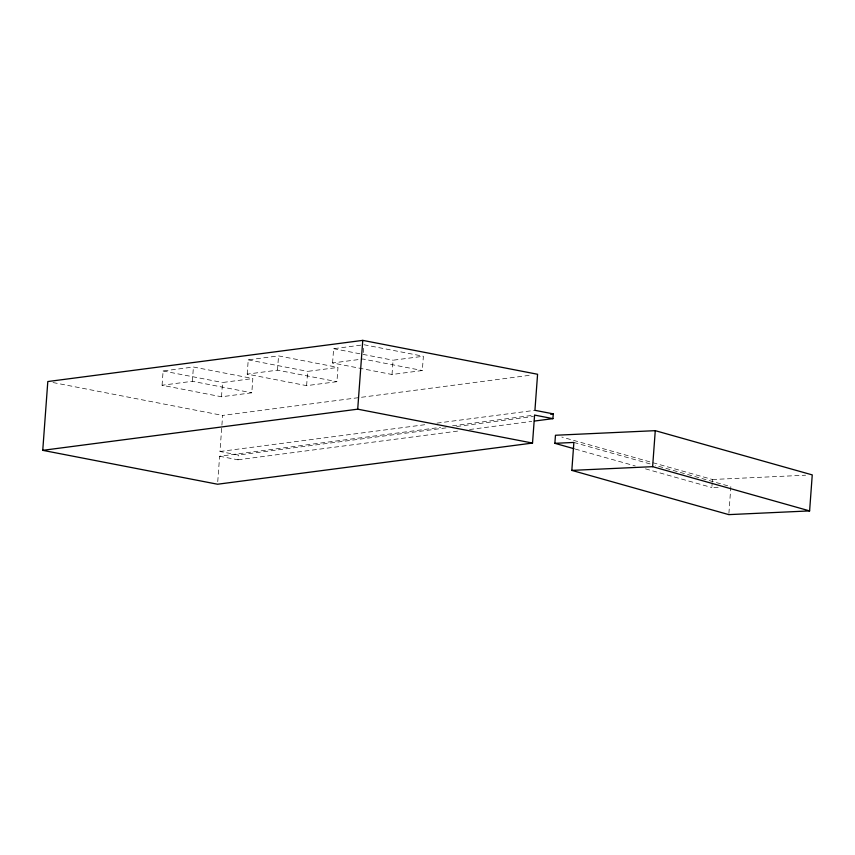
<?xml version="1.0" encoding="UTF-8"?>
<svg xmlns="http://www.w3.org/2000/svg" width="855" height="855" viewBox="0 0 855 855"><rect width="100%" height="100%" fill="white"/><g stroke="black" fill="none" stroke-linecap="round" stroke-linejoin="round"><path stroke-width="0.64" stroke-dasharray="4.28 3.21" d="M162.065 385.252L163.113 370.985L193.412 367.019L252.845 378.541L251.798 392.808L221.498 396.773L162.065 385.252L192.364 381.287L251.798 392.808M192.364 381.287L193.412 367.019M221.498 396.773L222.546 382.506L252.845 378.541M217.747 481.686L219.617 456.249L440.624 427.361M446.075 427.885L238.299 455.042L219.97 451.493L222.621 415.423L530.966 375.131M219.617 456.249L237.957 459.798L238.299 455.042M247.191 374.127L248.239 359.859L278.548 355.894L337.982 367.415L336.934 381.683L306.624 385.648L247.191 374.127L277.501 370.162L336.934 381.683M277.501 370.162L278.548 355.894M306.624 385.648L307.672 371.38L337.982 367.415M332.584 362.969L333.632 348.69L363.941 344.736L423.375 356.257L422.327 370.525L392.018 374.49L332.584 362.969L362.883 359.004L422.327 370.525M363.364 352.517L363.749 347.333M392.018 374.49L393.065 360.212L423.375 356.257M718.189 487.265L711.852 487.553L712.183 482.947M712.268 481.803L712.439 479.495L561.842 437.055M728.909 513.299L730.854 486.677L655.561 465.462M219.97 451.493L427.746 424.337M437.001 423.118L534.931 410.325M452.541 425.811L534.589 415.081M456.666 426.506L533.413 416.471M237.957 459.798L460.279 430.749M469.545 429.531L531.746 421.408M712.439 479.495L805.624 475.209M333.632 348.69L393.065 360.212M248.239 359.859L307.672 371.38M163.113 370.985L222.546 382.506M53.021 382.548L222.621 415.423M573.876 442.441L650.452 464.019M575.287 449.067L635.276 465.975M645.482 468.85L711.852 487.553"/><path stroke-width="1.28" d="M552.918 418.64L534.589 415.081L532.526 443.061L217.565 484.229L42.75 450.339L47.805 381.544L362.766 340.376L537.581 374.266L534.931 410.325L553.27 413.873L552.918 418.64L534.396 421.055M42.75 450.339L357.711 409.171L362.766 340.376M554.863 443.318L555.461 435.259L655.272 430.663L812.25 474.899L809.61 510.905L728.802 514.625L571.824 470.389L573.876 442.441L554.863 443.318L574.015 448.715M809.61 510.905L652.622 466.67L655.272 430.663M550.62 414.226L553.27 413.873M571.824 470.389L652.622 466.67M357.711 409.171L532.526 443.061"/></g></svg>
